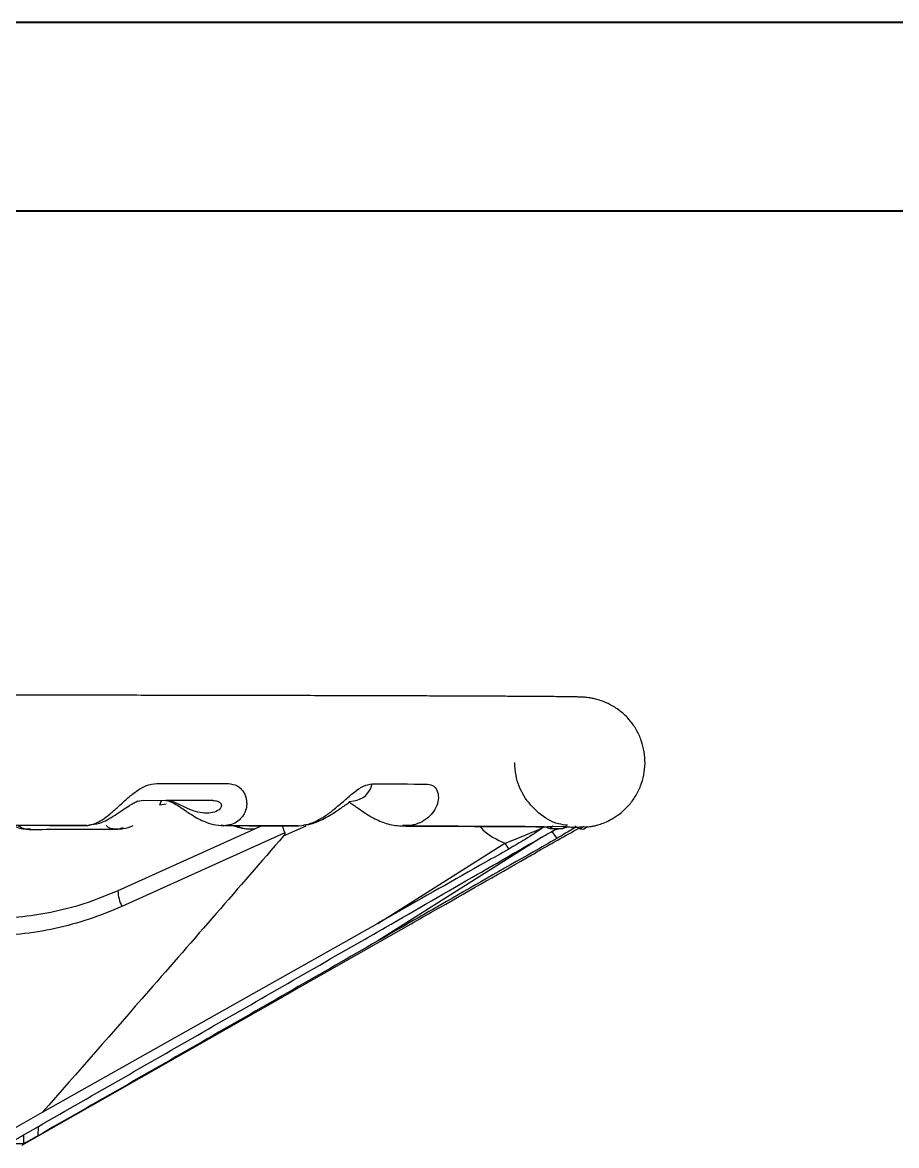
# Model space of a CAD drawing. Header units: millimetres. Extents: x 1890 to 4327, y 775 to 2498.
# Drawn here: x 3737.3 to 3871.5, y 2325.4 to 2497.9 of the extents above; entities that cross this region are included whole.
import ezdxf

# ---------------------------------------------------------------- set-up
doc = ezdxf.new("R2010")
doc.units = ezdxf.units.MM
doc.layers.add('AM_BOR', color=7, linetype='Continuous', lineweight=50)
doc.layers.add('粗实线', color=7, linetype='Continuous', lineweight=40)

# ---------------------------------------------------------------- blocks, each defined once
blk = doc.blocks.new('rA3')
at = {"layer": '粗实线'}
for p, q in [((753.384, 421.26), (333.384, 421.26)), ((748.384, 416.26), (358.384, 416.26))]:
    blk.add_line(p, q, dxfattribs=at)

msp = doc.modelspace()

# ---------------------------------------------------------------- linework, layer by layer
at = {"color": 7, "linetype": 'Continuous', "lineweight": 25}
for p, q in [((3754.986, 2378.338), (3755.774, 2378.449)), ((3755.774, 2378.449), (3766.54, 2378.431)), ((3758.379, 2377.755), (3758.618, 2378.413)), ((3758.379, 2377.756), (3759.335, 2377.903)), ((3766.54, 2378.431), (3759.291, 2378.413)), ((3787.492, 2378.279), (3788.124, 2378.387)), ((3737.899, 2374.071), (3738.254, 2374.072)), ((3738.492, 2373.997), (3737.899, 2374.071)), ((3738.29, 2374.035), (3737.899, 2374.071)), ((3747.159, 2374.587), (3747.309, 2374.603)), ((3750.014, 2374.01), (3751.902, 2374.013)), ((3751.677, 2374.006), (3752.011, 2374.067)), ((3751.902, 2374.013), (3752.603, 2374.09)), ((3774.024, 2374.537), (3751.933, 2364.566)), ((3752.603, 2374.09), (3752.028, 2374.023)), ((3752.73, 2374.2), (3752.309, 2374.094)), ((3777.566, 2373.446), (3752.543, 2362.15)), ((3767.83, 2374.635), (3768.475, 2374.561)), ((3772.511, 2374.046), (3772.938, 2374.046)), ((3777.364, 2372.976), (3780.838, 2374.522)), ((3795.621, 2374.568), (3796.138, 2374.491)), ((3797.489, 2374.561), (3795.621, 2374.568)), ((3818.757, 2374.464), (3818.311, 2374.113)), ((3818.311, 2374.113), (3820.174, 2374.095)), ((3818.757, 2374.464), (3820.796, 2374.445)), ((3820.037, 2374.096), (3818.906, 2373.841)), ((3820.796, 2374.445), (3820.174, 2374.095)), ((3820.174, 2374.095), (3820.216, 2374.145)), ((3820.826, 2374.275), (3820.208, 2374.135)), ((3820.228, 2374.122), (3820.795, 2374.437)), ((3822.275, 2374.408), (3822.076, 2374.44)), ((3823.472, 2374.407), (3822.95, 2374.056)), ((3822.95, 2374.056), (3823.476, 2374.039)), ((3823.472, 2374.407), (3824.046, 2374.388)), ((3824.046, 2374.388), (3823.476, 2374.039)), ((3791.813, 2359.553), (3811.338, 2371.849)), ((3816.944, 2372.759), (3791.836, 2356.851)), ((3791.813, 2359.553), (3740.286, 2330.479)), ((3778.633, 2349.1), (3796.933, 2359.475)), ((3737.624, 2325.729), (3778.655, 2349.062)), ((3740.286, 2330.479), (3735.968, 2328.025)), ((3737.414, 2327.052), (3737.418, 2325.679)), ((3739.66, 2326.937), (3739.706, 2328.366)), ((3737.265, 2325.533), (3737.624, 2325.729)), ((3737.265, 2325.43), (3737.265, 2325.533)), ((3737.529, 2325.738), (3737.418, 2325.679))]:
    msp.add_line(p, q, dxfattribs=at)
at = {"color": 7, "linetype": 'Continuous', "lineweight": 25, "flags": 128}
for points in [[(3757.875, 2381.031), (3759.287, 2381.029), (3760.688, 2381.027), (3762.08, 2381.025), (3763.461, 2381.023), (3764.832, 2381.021), (3766.193, 2381.019), (3767.543, 2381.016), (3768.883, 2381.014)], [(3790.954, 2380.968), (3792.066, 2380.965), (3793.165, 2380.963), (3794.251, 2380.96), (3795.324, 2380.957), (3796.383, 2380.954), (3797.428, 2380.951), (3798.46, 2380.948), (3799.478, 2380.945)], [(3752.04, 2364.609), (3751.947, 2364.584), (3751.933, 2364.566)]]:
    msp.add_lwpolyline(points, dxfattribs=at)
at = {"color": 7, "linetype": 'Continuous', "lineweight": 25}
for centre, radius, start, end in [((3787.811, 2381.572), 3.2, 275.6221, 349.13259), ((3830.242, 2381.016), 13.797, 211.76479, 217.59759), ((3825.437, 2380.612), 16.6, 211.86232, 215.57834), ((3757.145, 2364.597), 5.213, 180.34227, 207.99964), ((3737.558, 2325.528), 0.212, 71.75911, 97.754)]:
    msp.add_arc(centre, radius, start, end, dxfattribs=at)
for points, knots in [([(3823.989, 2374.353), (3824.043, 2374.358), (3824.184, 2374.374), (3824.566, 2374.431), (3825.134, 2374.544), (3825.855, 2374.736), (3826.769, 2375.063), (3827.894, 2375.611), (3829.151, 2376.458), (3830.38, 2377.621), (3831.43, 2379.036), (3832.223, 2380.631), (3832.723, 2382.345), (3832.912, 2384.122), (3832.783, 2385.904), (3832.34, 2387.635), (3831.599, 2389.26), (3830.581, 2390.729), (3829.321, 2391.992), (3827.956, 2392.945), (3826.698, 2393.552), (3825.701, 2393.893), (3824.943, 2394.08), (3824.362, 2394.183), (3823.917, 2394.24), (3823.549, 2394.273), (3823.135, 2394.298), (3822.745, 2394.311), (3822.156, 2394.325), (3821.372, 2394.339), (3820.438, 2394.351), (3819.252, 2394.363), (3817.868, 2394.376), (3816.206, 2394.389), (3814.271, 2394.401), (3812.069, 2394.414), (3809.602, 2394.427), (3806.876, 2394.44), (3803.896, 2394.452), (3800.667, 2394.465), (3797.195, 2394.477), (3793.487, 2394.488), (3789.548, 2394.5), (3785.387, 2394.511), (3781.01, 2394.522), (3776.426, 2394.532), (3771.643, 2394.542), (3766.669, 2394.551), (3761.514, 2394.56), (3756.188, 2394.569), (3750.7, 2394.577), (3745.06, 2394.585), (3739.281, 2394.592), (3733.374, 2394.598), (3727.351, 2394.604), (3721.225, 2394.61), (3715.013, 2394.615), (3708.733, 2394.619), (3702.409, 2394.623), (3696.076, 2394.626), (3689.799, 2394.629), (3683.748, 2394.631), (3678.303, 2394.632), (3673.527, 2394.633), (3668.398, 2394.634), (3664.762, 2394.634), (3662.515, 2394.634)], [0, 0, 0, 0, 0.0017465, 0.0044658, 0.0070078, 0.0098268, 0.0132699, 0.01777, 0.0233681, 0.0295284, 0.0358372, 0.0421771, 0.0485239, 0.0548725, 0.0612218, 0.0675716, 0.0739223, 0.080274, 0.0866264, 0.0929737, 0.0980915, 0.1017275, 0.1047111, 0.1075398, 0.110673, 0.1150505, 0.1222946, 0.1411051, 0.1636746, 0.1818588, 0.204115, 0.2240384, 0.2453355, 0.2673737, 0.2899055, 0.3127692, 0.3358643, 0.359126, 0.3825109, 0.405989, 0.4295389, 0.4531449, 0.4767954, 0.5004811, 0.5241948, 0.5479305, 0.5716831, 0.5954484, 0.619222, 0.6430003, 0.666779, 0.690554, 0.7143201, 0.7380713, 0.7617997, 0.7854945, 0.8091398, 0.8327115, 0.8561692, 0.8794397, 0.9023738, 0.9246109, 0.9449865, 0.9610624, 0.975932, 1, 1, 1, 1]), ([(3820.978, 2374.614), (3820.503, 2374.668), (3818.889, 2374.852), (3816.453, 2376.38), (3814.149, 2378.954), (3813.004, 2381.784), (3812.889, 2383.593), (3812.848, 2384.251)], [0, 0, 0, 0, 0.1056169, 0.3587267, 0.6111527, 0.8584905, 1, 1, 1, 1]), ([(3747.284, 2374.597), (3747.642, 2374.666), (3748.341, 2374.801), (3749.503, 2375.436), (3750.504, 2376.186), (3751.336, 2376.901), (3751.963, 2377.465), (3752.608, 2378.056), (3753.518, 2378.876), (3754.715, 2379.861), (3756.286, 2380.825), (3757.346, 2380.963), (3757.875, 2381.031)], [0, 0, 0, 0, 0.12798414, 0.24964221, 0.38016298, 0.44120626, 0.49971221, 0.56357312, 0.62457328, 0.74964181, 0.87501882, 1, 1, 1, 1]), ([(3768.883, 2381.014), (3769.351, 2380.947), (3770.049, 2380.846), (3770.754, 2380.308), (3771.172, 2379.817), (3771.475, 2379.245), (3771.652, 2378.642), (3771.715, 2378.02), (3771.653, 2377.228), (3771.395, 2376.483), (3770.973, 2375.84), (3770.447, 2375.286), (3769.64, 2374.758), (3768.87, 2374.628), (3768.475, 2374.561)], [0, 0, 0, 0, 0.124482, 0.1858845, 0.2498661, 0.3110911, 0.3752157, 0.4362261, 0.5001158, 0.6195186, 0.6833865, 0.7502937, 0.8720137, 1, 1, 1, 1]), ([(3779.736, 2374.537), (3780.217, 2374.602), (3781.157, 2374.73), (3782.638, 2375.357), (3783.852, 2376.105), (3784.809, 2376.82), (3785.505, 2377.384), (3786.195, 2377.977), (3787.127, 2378.8), (3788.276, 2379.79), (3789.667, 2380.761), (3790.525, 2380.899), (3790.954, 2380.968)], [0, 0, 0, 0, 0.1279194, 0.2496295, 0.3801702, 0.4412122, 0.4997079, 0.5635745, 0.6245684, 0.7496421, 0.8750234, 1, 1, 1, 1]), ([(3799.478, 2380.945), (3799.824, 2380.874), (3800.517, 2380.732), (3801.085, 2379.757), (3801.189, 2378.558), (3800.827, 2377.323), (3800.067, 2376.194), (3798.986, 2375.305), (3797.649, 2374.679), (3796.65, 2374.555), (3796.138, 2374.491)], [0, 0, 0, 0, 0.1246272, 0.2497104, 0.374925, 0.4997457, 0.6192737, 0.7500197, 0.8719212, 1, 1, 1, 1]), ([(3747.459, 2374.67), (3748.004, 2374.734), (3749.356, 2374.892), (3751.067, 2375.887), (3752.583, 2376.918), (3753.47, 2377.52), (3754.07, 2377.884), (3754.57, 2378.16), (3754.835, 2378.277), (3755.01, 2378.355)], [0, 0, 0, 0, 0.2069628, 0.5134188, 0.657871, 0.7839565, 0.8407461, 0.8942908, 1, 1, 1, 1]), ([(3766.54, 2378.431), (3766.789, 2378.407), (3767.289, 2378.359), (3767.755, 2377.999), (3767.864, 2377.555), (3767.582, 2377.023), (3766.775, 2376.595), (3765.578, 2376.433), (3764.24, 2376.585), (3762.996, 2377.009), (3761.88, 2377.544), (3760.988, 2377.986), (3760.1, 2378.342), (3759.561, 2378.389), (3759.291, 2378.413)], [0, 0, 0, 0, 0.0625764, 0.1252848, 0.1848997, 0.2501233, 0.3749307, 0.5001323, 0.6253324, 0.7502715, 0.8127295, 0.8750555, 0.937394, 1, 1, 1, 1]), ([(3759.297, 2378.413), (3759.396, 2378.405), (3759.586, 2378.39), (3760.011, 2378.247), (3760.53, 2377.993), (3761.237, 2377.57), (3762.054, 2377.015), (3763.367, 2376.123), (3764.829, 2375.283), (3766.601, 2374.661), (3767.62, 2374.587), (3768.163, 2374.548)], [0, 0, 0, 0, 0.0777427, 0.1484194, 0.2140198, 0.2762986, 0.3839969, 0.4687636, 0.693002, 0.8364791, 1, 1, 1, 1]), ([(3780.461, 2374.672), (3780.775, 2374.702), (3781.641, 2374.784), (3783.253, 2375.436), (3784.727, 2376.28), (3785.903, 2377.074), (3786.519, 2377.495), (3786.99, 2377.814), (3787.292, 2378.024), (3787.478, 2378.177), (3787.488, 2378.252), (3787.493, 2378.292)], [0, 0, 0, 0, 0.1081936, 0.2986092, 0.5541821, 0.6356454, 0.7353857, 0.7943785, 0.8571682, 0.9253812, 1, 1, 1, 1]), ([(3787.44, 2378.167), (3787.49, 2378.137), (3787.653, 2378.039), (3788.154, 2377.701), (3788.919, 2377.15), (3790.011, 2376.388), (3791.511, 2375.506), (3793.488, 2374.678), (3794.964, 2374.55), (3795.765, 2374.481)], [0, 0, 0, 0, 0.0359342, 0.1176904, 0.2156757, 0.3473896, 0.5215507, 0.740469, 1, 1, 1, 1]), ([(3733.579, 2374.615), (3735.907, 2374.612), (3740.568, 2374.606), (3745.044, 2374.6), (3747.284, 2374.597)], [0, 0, 0, 0, 0.4994067, 1, 1, 1, 1]), ([(3747.159, 2374.587), (3744.929, 2374.59), (3740.687, 2374.596), (3736.268, 2374.601), (3734.17, 2374.604)], [0, 0, 0, 0, 0.5254004, 1, 1, 1, 1]), ([(3735.835, 2374.596), (3735.995, 2374.511), (3736.781, 2374.092), (3737.644, 2374.035), (3738.331, 2373.989)], [0, 0, 0, 0, 0.2028461, 1, 1, 1, 1]), ([(3736.622, 2374.595), (3736.81, 2374.466), (3737.425, 2374.044), (3737.933, 2374.04), (3738.285, 2374.036)], [0, 0, 0, 0, 0.3060772, 1, 1, 1, 1]), ([(3738.283, 2373.989), (3738.716, 2373.989), (3741.025, 2373.992), (3744.892, 2373.996), (3748.253, 2374.001), (3749.83, 2374.003)], [0, 0, 0, 0, 0.1090203, 0.5818722, 1, 1, 1, 1]), ([(3749.83, 2374.003), (3750.042, 2374.003), (3750.677, 2374.004), (3751.288, 2374.005), (3751.696, 2374.006)], [0, 0, 0, 0, 0.3329005, 1, 1, 1, 1]), ([(3751.902, 2374.013), (3751.384, 2374.013), (3750.698, 2374.013), (3750.241, 2374.466), (3750.129, 2374.578)], [0, 0, 0, 0, 0.7544677, 1, 1, 1, 1]), ([(3752.227, 2374.107), (3752.791, 2374.151), (3753.472, 2374.203), (3754.132, 2374.517), (3754.245, 2374.572)], [0, 0, 0, 0, 0.82759888, 1, 1, 1, 1]), ([(3768.325, 2374.552), (3768.167, 2374.563), (3767.979, 2374.576), (3767.85, 2374.627), (3767.83, 2374.635)], [0, 0, 0, 0, 0.8414692, 1, 1, 1, 1]), ([(3779.56, 2374.528), (3777.756, 2374.532), (3774.143, 2374.54), (3770.266, 2374.548), (3768.325, 2374.552)], [0, 0, 0, 0, 0.4994087, 1, 1, 1, 1]), ([(3768.475, 2374.561), (3770.416, 2374.557), (3774.302, 2374.549), (3777.923, 2374.541), (3779.736, 2374.537)], [0, 0, 0, 0, 0.4994076, 1, 1, 1, 1]), ([(3769.736, 2374.545), (3770.018, 2374.438), (3770.88, 2374.111), (3771.745, 2374.069), (3772.328, 2374.041)], [0, 0, 0, 0, 0.3268445, 1, 1, 1, 1]), ([(3770.175, 2374.545), (3770.332, 2374.464), (3771.143, 2374.044), (3771.9, 2374.045), (3772.511, 2374.046)], [0, 0, 0, 0, 0.1932962, 1, 1, 1, 1]), ([(3777.153, 2374.53), (3777.169, 2374.481), (3777.274, 2374.159), (3777.432, 2373.773), (3777.566, 2373.446)], [0, 0, 0, 0, 0.1526641, 1, 1, 1, 1]), ([(3777.566, 2373.446), (3777.572, 2373.426), (3777.585, 2373.381), (3777.568, 2373.283), (3777.499, 2373.14), (3777.416, 2373.039), (3777.364, 2372.976)], [0, 0, 0, 0, 0.1147934, 0.2642503, 0.5426543, 1, 1, 1, 1]), ([(3795.942, 2374.483), (3795.83, 2374.494), (3795.697, 2374.507), (3795.631, 2374.559), (3795.62, 2374.568)], [0, 0, 0, 0, 0.8385203, 1, 1, 1, 1]), ([(3817.39, 2374.382), (3816.457, 2374.389), (3814.589, 2374.402), (3811.276, 2374.421), (3807.798, 2374.438), (3804.22, 2374.454), (3800.304, 2374.469), (3797.396, 2374.478), (3795.942, 2374.483)], [0, 0, 0, 0, 0.1923729, 0.3854946, 0.5383615, 0.6912284, 0.8456142, 1, 1, 1, 1]), ([(3796.138, 2374.491), (3798.434, 2374.483), (3803.051, 2374.467), (3808.853, 2374.442), (3813.885, 2374.416), (3816.383, 2374.398), (3817.639, 2374.388)], [0, 0, 0, 0, 0.2462727, 0.4950304, 0.7462729, 1, 1, 1, 1]), ([(3807.507, 2374.437), (3807.658, 2374.263), (3808.68, 2373.089), (3810.115, 2372.42), (3811.338, 2371.849)], [0, 0, 0, 0, 0.1477972, 1, 1, 1, 1]), ([(3811.338, 2371.849), (3811.338, 2371.849), (3811.339, 2371.85), (3811.344, 2371.852), (3811.361, 2371.86), (3812.437, 2372.273), (3814.494, 2373.096), (3816.318, 2373.878), (3817.225, 2374.267)], [0, 0, 0, 0, 0.0000729, 0.0006459, 0.0022521, 0.0083598, 0.5064763, 1, 1, 1, 1]), ([(3817.226, 2374.267), (3816.345, 2373.671), (3814.772, 2372.606), (3812.803, 2371.459), (3811.936, 2370.954)], [0, 0, 0, 0, 0.55969458, 1, 1, 1, 1]), ([(3816.721, 2372.635), (3817.287, 2372.956), (3818.186, 2373.466), (3819.072, 2373.931), (3819.399, 2374.102)], [0, 0, 0, 0, 0.6303803, 1, 1, 1, 1]), ([(3816.881, 2370.883), (3817.771, 2371.391), (3819.784, 2372.537), (3821.683, 2373.598), (3822.741, 2374.189)], [0, 0, 0, 0, 0.4426348, 1, 1, 1, 1]), ([(3817.639, 2374.388), (3817.8, 2374.397), (3818.068, 2374.41), (3818.417, 2374.441), (3818.638, 2374.46), (3818.725, 2374.464), (3818.753, 2374.464), (3818.757, 2374.464)], [0, 0, 0, 0, 0.3360223, 0.5579813, 0.7819403, 0.9725676, 1, 1, 1, 1]), ([(3817.639, 2374.388), (3817.742, 2374.332), (3817.996, 2374.191), (3818.203, 2374.121), (3818.289, 2374.114), (3818.31, 2374.113)], [0, 0, 0, 0, 0.33920621, 0.83862702, 1, 1, 1, 1]), ([(3822.239, 2374.325), (3821.556, 2373.914), (3820.629, 2373.356), (3819.584, 2372.755), (3819.31, 2372.598)], [0, 0, 0, 0, 0.73735145, 1, 1, 1, 1]), ([(3820.654, 2374.359), (3820.95, 2374.356), (3821.733, 2374.347), (3822.197, 2374.338), (3822.485, 2374.332)], [0, 0, 0, 0, 0.3779572, 1, 1, 1, 1]), ([(3820.796, 2374.445), (3820.814, 2374.444), (3820.84, 2374.443), (3820.787, 2374.433), (3820.77, 2374.43)], [0, 0, 0, 0, 0.6647465, 1, 1, 1, 1]), ([(3822.485, 2374.332), (3822.617, 2374.339), (3822.882, 2374.352), (3823.203, 2374.382), (3823.395, 2374.402), (3823.456, 2374.407), (3823.469, 2374.407), (3823.472, 2374.407)], [0, 0, 0, 0, 0.2814646, 0.5659598, 0.7573018, 0.9482948, 1, 1, 1, 1]), ([(3822.485, 2374.332), (3822.6, 2374.254), (3822.842, 2374.09), (3822.913, 2374.068), (3822.95, 2374.056)], [0, 0, 0, 0, 0.4773597, 1, 1, 1, 1]), ([(3777.364, 2372.976), (3770.462, 2365.026), (3758.138, 2350.829), (3745.741, 2336.697), (3740.286, 2330.479)], [0, 0, 0, 0, 0.5600003, 1, 1, 1, 1]), ([(3789.422, 2356.887), (3790.605, 2357.567), (3796.519, 2360.965), (3805.633, 2366.214), (3813.527, 2370.785), (3816.721, 2372.635)], [0, 0, 0, 0, 0.1295721, 0.6478768, 1, 1, 1, 1]), ([(3819.31, 2372.598), (3818.121, 2371.917), (3812.175, 2368.517), (3803.014, 2363.266), (3795.057, 2358.699), (3791.836, 2356.851)], [0, 0, 0, 0, 0.1295185, 0.6476203, 1, 1, 1, 1]), ([(3811.936, 2370.954), (3810.742, 2370.279), (3804.773, 2366.907), (3798.068, 2363.105), (3792.561, 2359.978), (3791.813, 2359.553)], [0, 0, 0, 0, 0.1776255, 0.8881599, 1, 1, 1, 1]), ([(3796.933, 2359.475), (3798.116, 2360.151), (3804.033, 2363.528), (3810.684, 2367.332), (3816.137, 2370.457), (3816.881, 2370.883)], [0, 0, 0, 0, 0.1775689, 0.8878728, 1, 1, 1, 1]), ([(3751.933, 2364.566), (3750.199, 2363.851), (3746.837, 2362.465), (3741.711, 2361.173), (3736.805, 2360.408), (3733.605, 2360.32), (3732.052, 2360.277)], [0, 0, 0, 0, 0.2733047, 0.5299772, 0.7718071, 1, 1, 1, 1]), ([(3752.543, 2362.15), (3750.874, 2361.456), (3747.536, 2360.069), (3742.301, 2358.685), (3736.955, 2357.781), (3733.351, 2357.668), (3731.542, 2357.612)], [0, 0, 0, 0, 0.2492462, 0.4987214, 0.7485201, 1, 1, 1, 1]), ([(3737.274, 2326.972), (3745.968, 2331.953), (3763.356, 2341.916), (3780.733, 2351.897), (3789.422, 2356.887)], [0, 0, 0, 0, 0.4999998, 1, 1, 1, 1]), ([(3791.836, 2356.851), (3783.142, 2351.861), (3765.755, 2341.881), (3748.358, 2331.918), (3739.66, 2326.937)], [0, 0, 0, 0, 0.49999991, 1, 1, 1, 1]), ([(3735.348, 2325.769), (3735.743, 2326.033), (3736.328, 2326.422), (3737.042, 2326.837), (3737.274, 2326.972)], [0, 0, 0, 0, 0.67543597, 1, 1, 1, 1]), ([(3739.66, 2326.937), (3739.164, 2326.655), (3738.427, 2326.235), (3737.75, 2325.86), (3737.529, 2325.738)], [0, 0, 0, 0, 0.6730898, 1, 1, 1, 1]), ([(3737.418, 2325.679), (3737.234, 2325.685), (3736.868, 2325.696), (3735.796, 2325.705), (3735.26, 2325.71)], [0, 0, 0, 0, 0.4998371, 1, 1, 1, 1])]:
    msp.add_open_spline(points, degree=3, knots=knots, dxfattribs=at)

# ---------------------------------------------------------------- block references
at = {"layer": 'AM_BOR', "xscale": 5.80078125, "yscale": 5.80078125, "zscale": 5.80078125}
msp.add_blockref('rA3', (-43.587, 54.271), dxfattribs=at)

doc.saveas('drawing.dxf')
